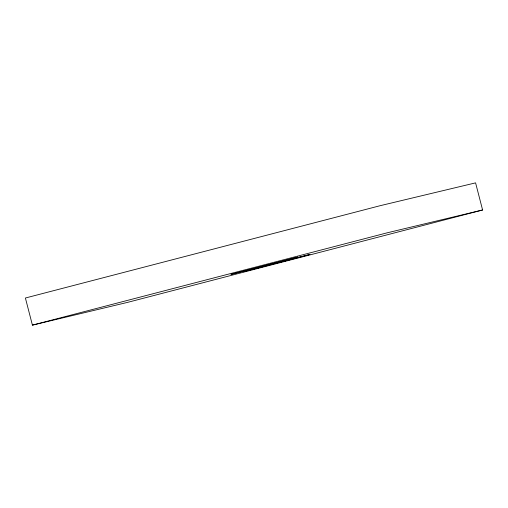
<?xml version="1.0" encoding="UTF-8"?>
<svg xmlns="http://www.w3.org/2000/svg" width="508" height="508" viewBox="0 0 508 508"><rect width="100%" height="100%" fill="white"/><g stroke="black" fill="none" stroke-linecap="round" stroke-linejoin="round"><path stroke-width="0.76" d="M32.417 325.133L387.261 232.797L482.6 209.988L475.583 182.867L380.251 205.67L25.4 298.012L32.417 325.133L127.749 302.33L482.6 209.988M231.07 274.364L297.847 257.105L231.07 274.364M243.091 271.742L309.867 254.476L243.091 271.742"/></g></svg>
